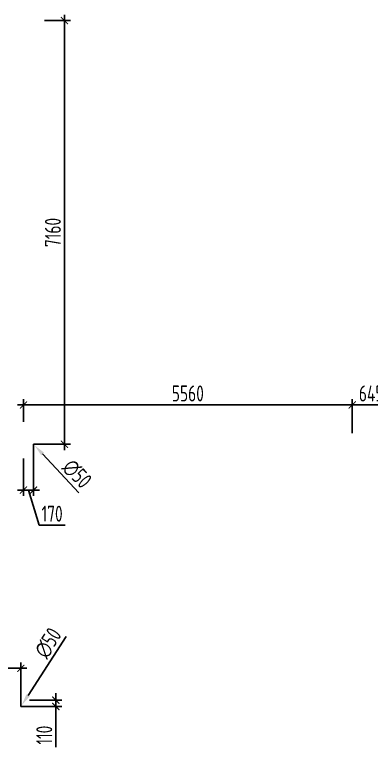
# Model space of a CAD drawing. Header units: millimetres. Extents: x -346952 to 536090, y 55086 to 131231.
# Drawn here: x -51283 to -45253, y 73969 to 86451 of the extents above; entities that cross this region are included whole.
import ezdxf

# ---------------------------------------------------------------- set-up
doc = ezdxf.new("R2010")
doc.units = ezdxf.units.MM
doc.layers.add('РАЗМЕРЫ КРОВЛИ ОВ', color=204, linetype='Continuous')
doc.layers.get('0').off()
doc.styles.add('ISOCPEUR', font='isocpeur.ttf', dxfattribs={"width": 0.7})
doc.dimstyles.new('R_100', dxfattribs={"dimtxt": 270, "dimasz": 120, "dimexe": 100, "dimexo": 0, "dimgap": 60, "dimtad": 1, "dimdec": 0, "dimrnd": 5, "dimzin": 0, "dimdsep": 46, "dimtxsty": 'ISOCPEUR', "dimblk": 'ARCHTICK', "dimcen": 0, "dimdle": 100, "dimclrd": 256, "dimclre": 256, "dimclrt": 256, "dimadec": 0, "dimazin": 0, "dimtfac": 2, "dimtdec": 0, "dimtofl": 0, "dimtmove": 1, "dimatfit": 3, "dimfxl": 1, "dimtvp": 3, "dimtolj": 1, "dimtzin": 0, "dimarcsym": 0})

# ---------------------------------------------------------------- blocks, each defined once
blk = doc.blocks.new('_ArchTick')
at = {"color": 0, "linetype": 'ByBlock', "const_width": 0.15}
blk.add_lwpolyline([(-0.5, -0.5), (0.5, 0.5)], dxfattribs=at)
blk = doc.blocks.new('*D3075')
at = {"layer": 'РАЗМЕРЫ КРОВЛИ ОВ', "lineweight": -2, "transparency": 16777216}
for p, q in [((-51081, 75404), (-59801, 75404)), ((-59701, 74612), (-59701, 75504)), ((-51181, 74758), (-51181, 75504))]:
    blk.add_line(p, q, dxfattribs=at)
at = {"layer": 'РАЗМЕРЫ КРОВЛИ ОВ', "lineweight": -2, "transparency": 16777216, "xscale": 120, "yscale": 120, "zscale": 120, "rotation": 180}
blk.add_blockref('_ArchTick', (-59701, 75404), dxfattribs=at)
at = {"layer": 'РАЗМЕРЫ КРОВЛИ ОВ', "lineweight": -2, "transparency": 16777216, "xscale": 120, "yscale": 120, "zscale": 120}
blk.add_blockref('_ArchTick', (-51181, 75404), dxfattribs=at)
at = {"layer": 'РАЗМЕРЫ КРОВЛИ ОВ', "transparency": 16777216, "insert": (-55441, 75599), "char_height": 270, "attachment_point": 5, "style": 'ISOCPEUR'}
blk.add_mtext('\\A1;8520', dxfattribs=at)
blk = doc.blocks.new('*D3076')
at = {"layer": 'РАЗМЕРЫ КРОВЛИ ОВ', "lineweight": -2, "transparency": 16777216}
for p, q in [((-50589, 74866), (-50589, 74986)), ((-51032, 74866), (-50489, 74866)), ((-50589, 74866), (-50589, 74758)), ((-51181, 74758), (-50489, 74758)), ((-50589, 74758), (-50589, 74638)), ((-50589, 74073), (-50589, 74758))]:
    blk.add_line(p, q, dxfattribs=at)
at = {"layer": 'РАЗМЕРЫ КРОВЛИ ОВ', "lineweight": -2, "transparency": 16777216, "xscale": 120, "yscale": 120, "zscale": 120}
for p, rotation in [((-50589, 74866), 270), ((-50589, 74758), 90)]:
    blk.add_blockref('_ArchTick', p, dxfattribs=dict(at, rotation=rotation))
at = {"layer": 'РАЗМЕРЫ КРОВЛИ ОВ', "transparency": 16777216, "insert": (-50784, 74275), "char_height": 270, "attachment_point": 5, "rotation": 90, "style": 'ISOCPEUR'}
blk.add_mtext('\\A1;110', dxfattribs=at)
blk = doc.blocks.new('*D3077')
at = {"layer": 'РАЗМЕРЫ КРОВЛИ ОВ', "lineweight": -2, "transparency": 16777216}
blk.add_line((-50414, 75943), (-51058, 74947), dxfattribs=at)
at = {"layer": 'РАЗМЕРЫ КРОВЛИ ОВ', "transparency": 16777216}
blk.add_solid([(-51086, 74965), (-51030, 74929), (-51167, 74779)], dxfattribs=at)
at = {"layer": 'РАЗМЕРЫ КРОВЛИ ОВ', "transparency": 16777216, "insert": (-50718, 75832), "char_height": 270, "attachment_point": 5, "rotation": 57.1043, "style": 'ISOCPEUR'}
blk.add_mtext('\\A1;∅50', dxfattribs=at)
blk = doc.blocks.new('*D3150')
at = {"layer": 'РАЗМЕРЫ КРОВЛИ ОВ', "lineweight": -2, "transparency": 16777216}
for p, q in [((-51136, 79570), (-51136, 79955)), ((-45574, 79378), (-45574, 79955)), ((-51236, 79855), (-45474, 79855))]:
    blk.add_line(p, q, dxfattribs=at)
at = {"layer": 'РАЗМЕРЫ КРОВЛИ ОВ', "lineweight": -2, "transparency": 16777216, "xscale": 120, "yscale": 120, "zscale": 120, "rotation": 180}
blk.add_blockref('_ArchTick', (-51136, 79855), dxfattribs=at)
at = {"layer": 'РАЗМЕРЫ КРОВЛИ ОВ', "lineweight": -2, "transparency": 16777216, "xscale": 120, "yscale": 120, "zscale": 120}
blk.add_blockref('_ArchTick', (-45574, 79855), dxfattribs=at)
at = {"layer": 'РАЗМЕРЫ КРОВЛИ ОВ', "transparency": 16777216, "insert": (-48355, 80050), "char_height": 270, "attachment_point": 5, "style": 'ISOCPEUR'}
blk.add_mtext('\\A1;5560', dxfattribs=at)
blk = doc.blocks.new('*D3153')
at = {"layer": 'РАЗМЕРЫ КРОВЛИ ОВ', "lineweight": -2, "transparency": 16777216}
for p, q in [((-45574, 79378), (-45574, 79955)), ((-44931, 79378), (-44931, 79955)), ((-45674, 79855), (-44831, 79855))]:
    blk.add_line(p, q, dxfattribs=at)
at = {"layer": 'РАЗМЕРЫ КРОВЛИ ОВ', "lineweight": -2, "transparency": 16777216, "xscale": 120, "yscale": 120, "zscale": 120, "rotation": 180}
blk.add_blockref('_ArchTick', (-45574, 79855), dxfattribs=at)
at = {"layer": 'РАЗМЕРЫ КРОВЛИ ОВ', "lineweight": -2, "transparency": 16777216, "xscale": 120, "yscale": 120, "zscale": 120}
blk.add_blockref('_ArchTick', (-44931, 79855), dxfattribs=at)
at = {"layer": 'РАЗМЕРЫ КРОВЛИ ОВ', "transparency": 16777216, "insert": (-45253, 80050), "char_height": 270, "attachment_point": 5, "style": 'ISOCPEUR'}
blk.add_mtext('\\A1;645', dxfattribs=at)
blk = doc.blocks.new('*D3208')
at = {"layer": 'РАЗМЕРЫ КРОВЛИ ОВ', "lineweight": -2, "transparency": 16777216}
for p, q in [((-50965, 79192), (-50965, 78317)), ((-51136, 78950), (-51136, 78317)), ((-50865, 78417), (-51236, 78417)), ((-51051, 78417), (-50872, 77822)), ((-50872, 77822), (-50431, 77822))]:
    blk.add_line(p, q, dxfattribs=at)
at = {"layer": 'РАЗМЕРЫ КРОВЛИ ОВ', "lineweight": -2, "transparency": 16777216, "xscale": 120, "yscale": 120, "zscale": 120, "rotation": 180}
blk.add_blockref('_ArchTick', (-51136, 78417), dxfattribs=at)
at = {"layer": 'РАЗМЕРЫ КРОВЛИ ОВ', "lineweight": -2, "transparency": 16777216, "xscale": 120, "yscale": 120, "zscale": 120}
blk.add_blockref('_ArchTick', (-50965, 78417), dxfattribs=at)
at = {"layer": 'РАЗМЕРЫ КРОВЛИ ОВ', "transparency": 16777216, "insert": (-50651, 78017), "char_height": 270, "attachment_point": 5, "style": 'ISOCPEUR'}
blk.add_mtext('\\A1;170', dxfattribs=at)
blk = doc.blocks.new('*D3209')
at = {"layer": 'РАЗМЕРЫ КРОВЛИ ОВ', "lineweight": -2, "transparency": 16777216}
for p, q in [((-50443, 79092), (-50443, 86451)), ((-50780, 86351), (-50343, 86351)), ((-50965, 79192), (-50343, 79192))]:
    blk.add_line(p, q, dxfattribs=at)
at = {"layer": 'РАЗМЕРЫ КРОВЛИ ОВ', "lineweight": -2, "transparency": 16777216, "xscale": 120, "yscale": 120, "zscale": 120}
for p, rotation in [((-50443, 86351), 90), ((-50443, 79192), 270)]:
    blk.add_blockref('_ArchTick', p, dxfattribs=dict(at, rotation=rotation))
at = {"layer": 'РАЗМЕРЫ КРОВЛИ ОВ', "transparency": 16777216, "insert": (-50638, 82771), "char_height": 270, "attachment_point": 5, "rotation": 90, "style": 'ISOCPEUR'}
blk.add_mtext('\\A1;7160', dxfattribs=at)
blk = doc.blocks.new('*D3210')
at = {"layer": 'РАЗМЕРЫ КРОВЛИ ОВ', "lineweight": -2, "transparency": 16777216}
blk.add_line((-50197, 78369), (-50812, 79027), dxfattribs=at)
at = {"layer": 'РАЗМЕРЫ КРОВЛИ ОВ', "transparency": 16777216}
blk.add_solid([(-50788, 79050), (-50836, 79004), (-50948, 79173)], dxfattribs=at)
at = {"layer": 'РАЗМЕРЫ КРОВЛИ ОВ', "transparency": 16777216, "insert": (-50231, 78691), "char_height": 270, "attachment_point": 5, "rotation": 313.0403, "style": 'ISOCPEUR'}
blk.add_mtext('\\A1;∅50', dxfattribs=at)

msp = doc.modelspace()

# ---------------------------------------------------------------- dimensions: what is measured, and where the dimension line sits
at = {"layer": 'РАЗМЕРЫ КРОВЛИ ОВ'}
dim = msp.add_linear_dim(base=(-50443.3, 86350.7), p1=(-50965.5, 79191.6), p2=(-50780, 86350.7), angle=90, dimstyle='R_100', override={"dimpost": '\\X'}, dxfattribs=at)
dim.commit()
dim.dimension.update_dxf_attribs({"geometry": '*D3209', "text_midpoint": (-50638.3, 82771.2)})
for base, p1, p2, picture, middle in [((-45574.4, 79854.9), (-51135.7, 79569.8), (-45574.4, 79377.5), '*D3150', (-48355, 80049.9)), ((-44930.7, 79854.9), (-45574.4, 79377.5), (-44930.7, 79377.5), '*D3153', (-45252.6, 80049.9)), ((-51135.7, 78416.9), (-50965.5, 79191.6), (-51135.7, 78950.4), '*D3208', (-50812.1, 78016.9)), ((-59700.7, 75404.5), (-51180.6, 74758.1), (-59700.7, 74612.2), '*D3075', (-55440.6, 75599.5))]:
    dim = msp.add_linear_dim(base=base, p1=p1, p2=p2, dimstyle='R_100', override={"dimpost": '\\X'}, dxfattribs=at)
    dim.commit()
    dim.dimension.update_dxf_attribs({"geometry": picture, "text_midpoint": middle})
for p1, p2, picture, middle in [((-50982.5, 79209.9), (-50948.4, 79173.4), '*D3210', (-50373.5, 78557.7)), ((-51194.1, 74737.2), (-51167, 74779.1), '*D3077', (-50554.6, 75725.9))]:
    dim = msp.add_diameter_dim_2p(p1=p1, p2=p2, dimstyle='R_100', override={"dimasz": 200, "dimpost": '\\X', "dimblk1": 'ArchTick', "dimsah": 1}, dxfattribs=at)
    dim.commit()
    dim.dimension.update_dxf_attribs({"geometry": picture, "text_midpoint": middle, "dimtype": 163})
dim = msp.add_linear_dim(base=(-50588.5, 74758.1), p1=(-51031.9, 74865.7), p2=(-51180.6, 74758.1), angle=90, dimstyle='R_100', override={"dimpost": '\\X'}, dxfattribs=at)
dim.commit()
dim.dimension.update_dxf_attribs({"geometry": '*D3076', "text_midpoint": (-50450.7, 74275.2), "dimtype": 160})

doc.saveas('drawing.dxf')
